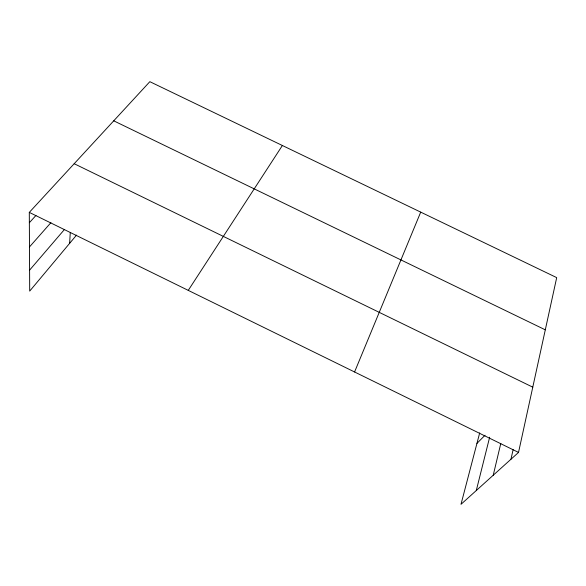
<?xml version="1.0" encoding="UTF-8"?>
<svg xmlns="http://www.w3.org/2000/svg" width="586" height="586" viewBox="0 0 586 586"><rect width="100%" height="100%" fill="white"/><g stroke="black" fill="none" stroke-linecap="round" stroke-linejoin="round"><path stroke-width="0.88" d="M69.646 243.322L70.254 232.664M479.692 432.908L460.992 504.326L518.529 452.421L556.7 277.618L149.84 81.674L29.3 212.388L29.703 291.103L76.524 235.103M510.963 459.256L513.131 449.579M493.229 475.246L500.81 443.39M476.286 490.533L489.654 437.222M354.574 371.978L420.711 212.125M188.26 290.378L282.386 145.511M29.593 270.139L64.387 229.558M29.476 246.948L50.909 222.658M29.351 222.724L35.958 215.458M476.953 443.382L485.04 435.244M113.735 120.826L545.302 329.837M74.188 163.714L532.784 387.17M29.3 212.388L518.529 452.421"/></g></svg>
